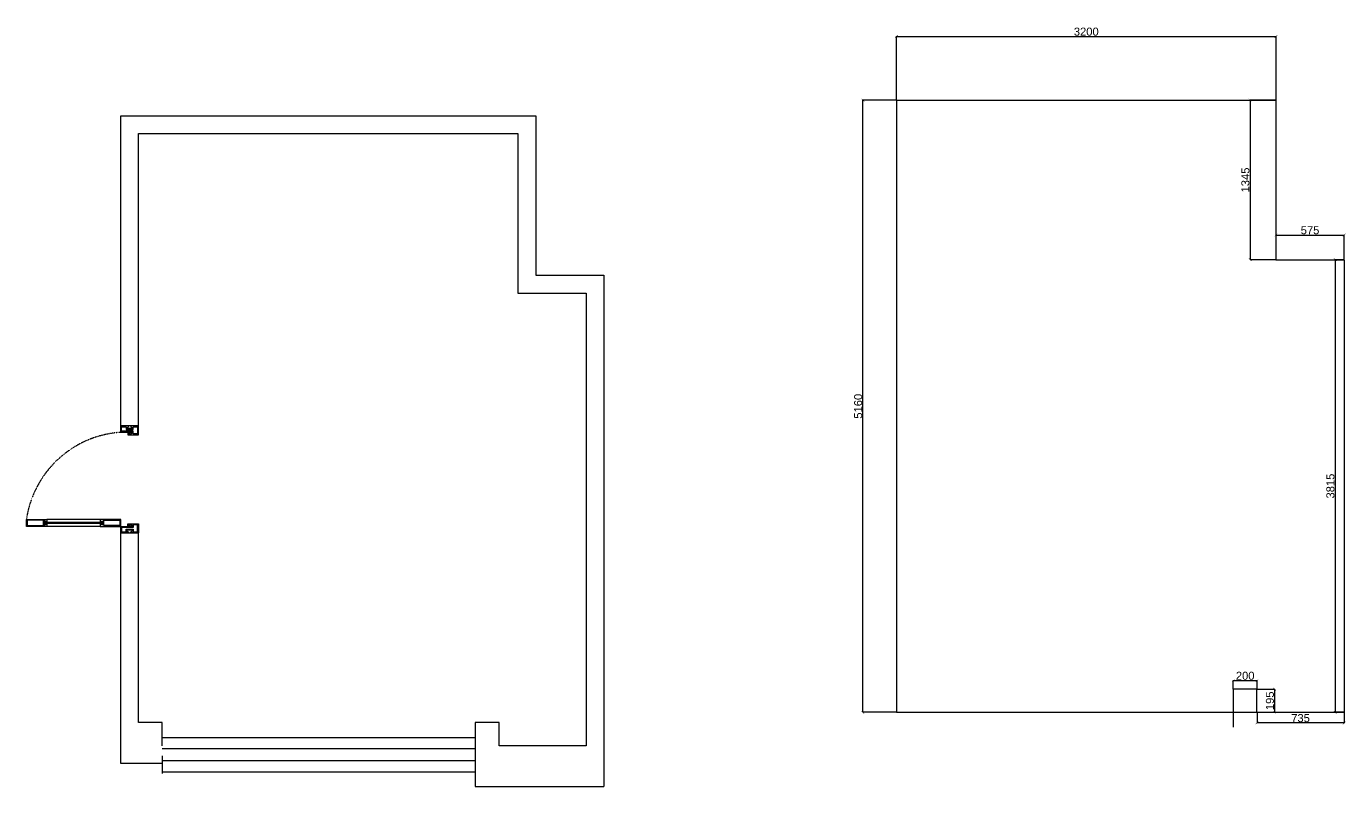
# Model space of a CAD drawing. Header units: millimetres. Extents: x -152054 to 94068, y -14280 to 91468.
# Drawn here: x -121981 to -110857, y 40250 to 46658 of the extents above; entities that cross this region are included whole.
import ezdxf

# ---------------------------------------------------------------- set-up
doc = ezdxf.new("R2010")
doc.units = ezdxf.units.MM
doc.linetypes.add('HIDDEN', pattern=[0.375, 0.25, -0.125])
doc.layers.add('ALM', color=120, linetype='Continuous')
doc.styles.get("Standard").update_dxf_attribs({"font": 'arial.ttf'})
doc.dimstyles.new('ISO-25', dxfattribs={"dimtxt": 67.5, "dimasz": 22.5, "dimexe": 1.25, "dimexo": 0.625, "dimgap": 5.63, "dimtad": 1, "dimtoh": 1, "dimdec": 0, "dimtxsty": 'Standard', "dimblk": 'ARCHTICK', "dimcen": 2.5, "dimclrd": 40, "dimclre": 40, "dimclrt": 1, "dimadec": 0, "dimazin": 0, "dimtfac": 1, "dimtdec": 0, "dimtmove": 0, "dimatfit": 3, "dimldrblk": 'BOXFILLED', "dimfxl": 1, "dimarcsym": 0})

# ---------------------------------------------------------------- blocks, each defined once
blk = doc.blocks.new('_ArchTick')
at = {"color": 0, "linetype": 'ByBlock', "const_width": 0.15}
blk.add_lwpolyline([(-0.5, -0.5), (0.5, 0.5)], dxfattribs=at)
blk = doc.blocks.new('*D33')
at = {"color": 40, "lineweight": -2, "transparency": 16777216}
for p, q in [((-114644, 46036), (-114644, 46575)), ((-114644, 46573), (-111444, 46573)), ((-111444, 46036), (-111444, 46575))]:
    blk.add_line(p, q, dxfattribs=at)
at = {"layer": 'Defpoints', "color": 0, "transparency": 16777216}
for p in [(-111444, 46573), (-114644, 46036), (-111444, 46036)]:
    blk.add_point(p, dxfattribs=at)
at = {"color": 40, "lineweight": -2, "transparency": 16777216, "xscale": 22.5, "yscale": 22.5, "zscale": 22.5, "rotation": 180}
blk.add_blockref('_ArchTick', (-114644, 46573), dxfattribs=at)
at = {"color": 40, "lineweight": -2, "transparency": 16777216, "xscale": 22.5, "yscale": 22.5, "zscale": 22.5}
blk.add_blockref('_ArchTick', (-111444, 46573), dxfattribs=at)
at = {"color": 1, "transparency": 16777216, "insert": (-113044, 46613), "char_height": 67.5, "attachment_point": 5}
blk.add_mtext('3200', dxfattribs=at)
blk = doc.blocks.new('_BoxFilled')
at = {"color": 0, "linetype": 'ByBlock', "lineweight": -2}
blk.add_line((-0.5, 0), (-1, 0), dxfattribs=at)
at = {"color": 0, "linetype": 'ByBlock'}
blk.add_solid([(-0.5, 0.5), (0.5, 0.5), (-0.5, -0.5), (0.5, -0.5)], dxfattribs=at)
blk = doc.blocks.new('*D34')
at = {"color": 40, "lineweight": -2, "transparency": 16777216}
for p, q in [((-111445, 46036), (-111663, 46036)), ((-111662, 46036), (-111662, 44691)), ((-111445, 44691), (-111663, 44691))]:
    blk.add_line(p, q, dxfattribs=at)
at = {"layer": 'Defpoints', "color": 0, "transparency": 16777216}
for p in [(-111444, 46036), (-111662, 44691), (-111444, 44691)]:
    blk.add_point(p, dxfattribs=at)
at = {"color": 40, "lineweight": -2, "transparency": 16777216, "xscale": 22.5, "yscale": 22.5, "zscale": 22.5}
for p, rotation in [((-111662, 46036), 90), ((-111662, 44691), 270)]:
    blk.add_blockref('_ArchTick', p, dxfattribs=dict(at, rotation=rotation))
at = {"color": 1, "transparency": 16777216, "insert": (-111702, 45363), "char_height": 67.5, "attachment_point": 5, "rotation": 90}
blk.add_mtext('1345', dxfattribs=at)
blk = doc.blocks.new('*D35')
at = {"color": 40, "lineweight": -2, "transparency": 16777216}
for p, q in [((-111444, 44695), (-111444, 44901)), ((-111444, 44899), (-110869, 44899)), ((-110869, 44695), (-110869, 44901))]:
    blk.add_line(p, q, dxfattribs=at)
at = {"layer": 'Defpoints', "color": 0, "transparency": 16777216}
for p in [(-110869, 44899), (-111444, 44694), (-110869, 44694)]:
    blk.add_point(p, dxfattribs=at)
at = {"color": 40, "lineweight": -2, "transparency": 16777216, "xscale": 22.5, "yscale": 22.5, "zscale": 22.5, "rotation": 180}
blk.add_blockref('_ArchTick', (-111444, 44899), dxfattribs=at)
at = {"color": 40, "lineweight": -2, "transparency": 16777216, "xscale": 22.5, "yscale": 22.5, "zscale": 22.5}
blk.add_blockref('_ArchTick', (-110869, 44899), dxfattribs=at)
at = {"color": 1, "transparency": 16777216, "insert": (-111157, 44939), "char_height": 67.5, "attachment_point": 5}
blk.add_mtext('575', dxfattribs=at)
blk = doc.blocks.new('*D36')
at = {"color": 40, "lineweight": -2, "transparency": 16777216}
for p, q in [((-110870, 44691), (-110946, 44691)), ((-110945, 44691), (-110945, 40876)), ((-110870, 40876), (-110946, 40876))]:
    blk.add_line(p, q, dxfattribs=at)
at = {"layer": 'Defpoints', "color": 0, "transparency": 16777216}
for p in [(-110869, 44691), (-110945, 40876), (-110869, 40876)]:
    blk.add_point(p, dxfattribs=at)
at = {"color": 40, "lineweight": -2, "transparency": 16777216, "xscale": 22.5, "yscale": 22.5, "zscale": 22.5}
for p, rotation in [((-110945, 44691), 90), ((-110945, 40876), 270)]:
    blk.add_blockref('_ArchTick', p, dxfattribs=dict(at, rotation=rotation))
at = {"color": 1, "transparency": 16777216, "insert": (-110985, 42783), "char_height": 67.5, "attachment_point": 5, "rotation": 90}
blk.add_mtext('3815', dxfattribs=at)
blk = doc.blocks.new('*D37')
at = {"color": 40, "lineweight": -2, "transparency": 16777216}
for p, q in [((-111604, 40875), (-111604, 40786)), ((-110869, 40875), (-110869, 40786)), ((-110869, 40787), (-111604, 40787))]:
    blk.add_line(p, q, dxfattribs=at)
at = {"layer": 'Defpoints', "color": 0, "transparency": 16777216}
for p in [(-111604, 40876), (-110869, 40876), (-111604, 40787)]:
    blk.add_point(p, dxfattribs=at)
at = {"color": 40, "lineweight": -2, "transparency": 16777216, "xscale": 22.5, "yscale": 22.5, "zscale": 22.5, "rotation": 180}
blk.add_blockref('_ArchTick', (-111604, 40787), dxfattribs=at)
at = {"color": 40, "lineweight": -2, "transparency": 16777216, "xscale": 22.5, "yscale": 22.5, "zscale": 22.5}
blk.add_blockref('_ArchTick', (-110869, 40787), dxfattribs=at)
at = {"color": 1, "transparency": 16777216, "insert": (-111237, 40827), "char_height": 67.5, "attachment_point": 5}
blk.add_mtext('735', dxfattribs=at)
blk = doc.blocks.new('*D38')
at = {"color": 40, "lineweight": -2, "transparency": 16777216}
for p, q in [((-111604, 41071), (-111454, 41071)), ((-111455, 40876), (-111455, 41071)), ((-111604, 40876), (-111454, 40876))]:
    blk.add_line(p, q, dxfattribs=at)
at = {"layer": 'Defpoints', "color": 0, "transparency": 16777216}
for p in [(-111604, 41071), (-111455, 41071), (-111604, 40876)]:
    blk.add_point(p, dxfattribs=at)
at = {"color": 40, "lineweight": -2, "transparency": 16777216, "xscale": 22.5, "yscale": 22.5, "zscale": 22.5}
for p, rotation in [((-111455, 41071), 90), ((-111455, 40876), 270)]:
    blk.add_blockref('_ArchTick', p, dxfattribs=dict(at, rotation=rotation))
at = {"color": 1, "transparency": 16777216, "insert": (-111495, 40973), "char_height": 67.5, "attachment_point": 5, "rotation": 90}
blk.add_mtext('195', dxfattribs=at)
blk = doc.blocks.new('*D39')
at = {"color": 40, "lineweight": -2, "transparency": 16777216}
for p, q in [((-111804, 41071), (-111804, 41145)), ((-111804, 41143), (-111604, 41143)), ((-111604, 41071), (-111604, 41145))]:
    blk.add_line(p, q, dxfattribs=at)
at = {"layer": 'Defpoints', "color": 0, "transparency": 16777216}
for p in [(-111804, 41071), (-111604, 41143), (-111604, 41071)]:
    blk.add_point(p, dxfattribs=at)
at = {"color": 40, "lineweight": -2, "transparency": 16777216, "xscale": 22.5, "yscale": 22.5, "zscale": 22.5, "rotation": 180}
blk.add_blockref('_ArchTick', (-111804, 41143), dxfattribs=at)
at = {"color": 40, "lineweight": -2, "transparency": 16777216, "xscale": 22.5, "yscale": 22.5, "zscale": 22.5}
blk.add_blockref('_ArchTick', (-111604, 41143), dxfattribs=at)
at = {"color": 1, "transparency": 16777216, "insert": (-111704, 41184), "char_height": 67.5, "attachment_point": 5}
blk.add_mtext('200', dxfattribs=at)
blk = doc.blocks.new('*D40')
at = {"color": 40, "lineweight": -2, "transparency": 16777216}
for p, q in [((-114645, 46036), (-114928, 46036)), ((-114927, 40876), (-114927, 46036)), ((-114645, 40876), (-114928, 40876))]:
    blk.add_line(p, q, dxfattribs=at)
at = {"layer": 'Defpoints', "color": 0, "transparency": 16777216}
for p in [(-114927, 46036), (-114644, 46036), (-114644, 40876)]:
    blk.add_point(p, dxfattribs=at)
at = {"color": 40, "lineweight": -2, "transparency": 16777216, "xscale": 22.5, "yscale": 22.5, "zscale": 22.5}
for p, rotation in [((-114927, 46036), 90), ((-114927, 40876), 270)]:
    blk.add_blockref('_ArchTick', p, dxfattribs=dict(at, rotation=rotation))
at = {"color": 1, "transparency": 16777216, "insert": (-114967, 43456), "char_height": 67.5, "attachment_point": 5, "rotation": 90}
blk.add_mtext('5160', dxfattribs=at)

msp = doc.modelspace()

# ---------------------------------------------------------------- hatches: boundary and pattern name
at = {"true_color": 0xed1f24}
h = msp.add_hatch(dxfattribs=at)
h.set_pattern_fill('ANSI31', color=240, scale=15, angle=-90)
h.set_pattern_definition([(315, (-124328.365, 49931.14), (33.67596, 33.67596), [])])
h.paths.add_polyline_path([(-121088.2, 42450.6), (-121101.7, 42457.3), (-121103.2, 42456.4), (-121089.7, 42449.7)])

# ---------------------------------------------------------------- linework, layer by layer
for points in [[(-114644.5, 46035.7), (-111444.5, 46035.7), (-111444.5, 44690.7), (-110869.5, 44690.7), (-110869.5, 40875.7), (-111604.5, 40875.7), (-111604.5, 41070.7), (-111804.5, 41070.7), (-111804.5, 40750.7)], [(-114644.5, 46035.7), (-114644.5, 40875.7)], [(-121185.8, 43236), (-121185.8, 45905), (-117685.8, 45905), (-117685.8, 44560), (-117110.8, 44560), (-117110.8, 40250)], [(-121035.8, 43215.4), (-121035.8, 45755), (-117835.8, 45755), (-117835.8, 44410), (-117260.8, 44410), (-117260.8, 40595), (-117995.8, 40595), (-117995.8, 40790), (-118195.8, 40790), (-118195.8, 40570)], [(-121035.8, 43290.3), (-121185.8, 43290.3)], [(-121185.8, 40445), (-121185.8, 42502.3)], [(-121185.6, 42390), (-121035.8, 42390)], [(-121160.8, 42390), (-121035.8, 42390)], [(-121035.8, 40790), (-121035.8, 42464.8)], [(-111604.5, 40875.7), (-114644.5, 40875.7)], [(-120835.8, 40595), (-120835.8, 40790), (-121035.8, 40790), (-121035.8, 40790)], [(-120835.8, 40665), (-118195.8, 40665)], [(-120835.8, 40570), (-118195.8, 40570)], [(-120835.8, 40510.4), (-120835.8, 40360.4)], [(-118195.8, 40570), (-118195.8, 40470)], [(-118195.8, 40510.4), (-118195.8, 40360.4)], [(-120835.8, 40445), (-121185.8, 40445)], [(-120835.8, 40470), (-118195.8, 40470)], [(-118195.8, 40445), (-118195.8, 40250), (-117995.8, 40250)], [(-120835.8, 40374.1), (-118195.8, 40374.1)], [(-117995.8, 40250), (-117110.8, 40250)]]:
    msp.add_lwpolyline(points)
at = {"layer": 'ALM'}
for p, q in [((-121357.8, 42502.3), (-121808.9, 42502.3)), ((-121357.8, 42442.4), (-121808.9, 42442.4))]:
    msp.add_line(p, q, dxfattribs=at)
for points in [[(-121088.2, 43237.9), (-121088.2, 43229.7), (-121101.7, 43222.9), (-121101.7, 43215.4), (-121035.8, 43215.4), (-121035.8, 43290.3), (-121101.7, 43290.3), (-121101.7, 43282.8), (-121088.2, 43276.1), (-121088.2, 43268.6), (-121110.7, 43268.6), (-121133.2, 43268.6), (-121133.2, 43276.1), (-121119.7, 43282.8), (-121119.7, 43290.3), (-121185.6, 43290.3), (-121185.6, 43237.9)], [(-121178.1, 43245.4), (-121178.1, 43282.8), (-121140.7, 43282.8), (-121140.7, 43261.1), (-121110.7, 43261.1), (-121080.8, 43261.1), (-121080.8, 43282.8), (-121043.3, 43282.8), (-121043.3, 43222.9), (-121080.8, 43222.9), (-121080.8, 43245.4)], [(-121103.2, 43215.4), (-121103.2, 43223.8), (-121089.7, 43230.6), (-121089.7, 43236.4), (-121110.7, 43236.4), (-121110.7, 43222.9), (-121118.2, 43222.9), (-121118.2, 43236.4), (-121125.7, 43236.4), (-121125.7, 43215.4)], [(-121808.9, 42481.3), (-121816.4, 42481.3), (-121823.1, 42487.3), (-121830.6, 42487.3), (-121830.6, 42457.3), (-121823.1, 42457.3), (-121816.4, 42463.3), (-121808.9, 42463.3), (-121808.9, 42442.4), (-121981.1, 42442.4), (-121981.1, 42449.9), (-121981.1, 42449.9), (-121981.1, 42494.8), (-121981.1, 42494.8), (-121981.1, 42502.3), (-121808.9, 42502.3)], [(-121838.1, 42494.8), (-121973.6, 42494.8), (-121973.6, 42449.9), (-121838.1, 42449.9)], [(-121357.8, 42481.3), (-121350.3, 42481.3), (-121343.6, 42487.3), (-121336.1, 42487.3), (-121336.1, 42457.3), (-121343.6, 42457.3), (-121350.3, 42463.3), (-121357.8, 42463.3), (-121357.8, 42442.4), (-121185.6, 42442.4), (-121185.6, 42449.9), (-121185.6, 42449.9), (-121185.6, 42494.8), (-121185.6, 42494.8), (-121185.6, 42502.3), (-121357.8, 42502.3)], [(-121328.6, 42494.8), (-121193.1, 42494.8), (-121193.1, 42449.9), (-121328.6, 42449.9)], [(-121088.2, 42442.4), (-121088.2, 42450.6), (-121101.7, 42457.3), (-121101.7, 42464.8), (-121035.8, 42464.8), (-121035.8, 42390), (-121101.7, 42390), (-121101.7, 42397.4), (-121088.2, 42404.2), (-121088.2, 42411.7), (-121110.7, 42411.7), (-121133.2, 42411.7), (-121133.2, 42404.2), (-121119.7, 42397.4), (-121119.7, 42390), (-121185.6, 42390), (-121185.6, 42442.4)], [(-121178.1, 42434.9), (-121178.1, 42397.4), (-121140.7, 42397.4), (-121140.7, 42419.2), (-121110.7, 42419.2), (-121080.8, 42419.2), (-121080.8, 42397.4), (-121043.3, 42397.4), (-121043.3, 42457.3), (-121080.8, 42457.3), (-121080.8, 42434.9)], [(-121103.2, 42464.8), (-121103.2, 42456.4), (-121089.7, 42449.7), (-121089.7, 42443.9), (-121110.7, 42443.9), (-121110.7, 42457.3), (-121118.2, 42457.3), (-121118.2, 42443.9), (-121125.7, 42443.9), (-121125.7, 42464.8)]]:
    msp.add_lwpolyline(points, close=True, dxfattribs=at)
at = {"layer": 'ALM', "color": 251}
for points in [[(-121808.9, 42475.3), (-121824.6, 42475.3), (-121824.6, 42469.3), (-121808.9, 42469.3), (-121808.9, 42463.3), (-121830.6, 42463.3), (-121830.6, 42481.3), (-121808.9, 42481.3)], [(-121824.6, 42469.3), (-121342.1, 42469.3), (-121342.1, 42475.3), (-121824.6, 42475.3)], [(-121357.8, 42475.3), (-121342.1, 42475.3), (-121342.1, 42469.3), (-121357.8, 42469.3), (-121357.8, 42463.3), (-121336.1, 42463.3), (-121336.1, 42481.3), (-121357.8, 42481.3)]]:
    msp.add_lwpolyline(points, close=True, dxfattribs=at)
at = {"layer": 'ALM', "color": 251, "linetype": 'HIDDEN', "ltscale": 0.35}
msp.add_arc((-121128.5, 42376), 861.9, 89.82866, 171.57773, dxfattribs=at)

# ---------------------------------------------------------------- dimensions: what is measured, and where the dimension line sits
for base, p1, p2, picture, middle in [((-111444.5, 46573.3), (-114644.5, 46035.7), (-111444.5, 46035.7), '*D33', (-113044.5, 46613.4)), ((-110869.5, 44899.4), (-111444.5, 44694.5), (-110869.5, 44694.5), '*D35', (-111157, 44939.4)), ((-111604.5, 41143.5), (-111804.5, 41070.7), (-111604.5, 41070.7), '*D39', (-111704.5, 41183.6)), ((-111604.5, 40786.9), (-110869.5, 40875.7), (-111604.5, 40875.7), '*D37', (-111237, 40827))]:
    dim = msp.add_linear_dim(base=base, p1=p1, p2=p2, dimstyle='ISO-25')
    dim.commit()
    dim.dimension.update_dxf_attribs({"geometry": picture, "text_midpoint": middle})
for base, p1, p2, picture, middle in [((-114926.6, 46035.7), (-114644.5, 40875.7), (-114644.5, 46035.7), '*D40', (-114966.6, 43455.7)), ((-111661.8, 44690.7), (-111444.5, 46035.7), (-111444.5, 44690.7), '*D34', (-111701.9, 45363.2)), ((-110944.9, 40875.7), (-110869.5, 44690.7), (-110869.5, 40875.7), '*D36', (-110985, 42783.2)), ((-111455.4, 41070.7), (-111604.5, 40875.7), (-111604.5, 41070.7), '*D38', (-111495.5, 40973.2))]:
    dim = msp.add_linear_dim(base=base, p1=p1, p2=p2, angle=90, dimstyle='ISO-25')
    dim.commit()
    dim.dimension.update_dxf_attribs({"geometry": picture, "text_midpoint": middle})

doc.saveas('drawing.dxf')
